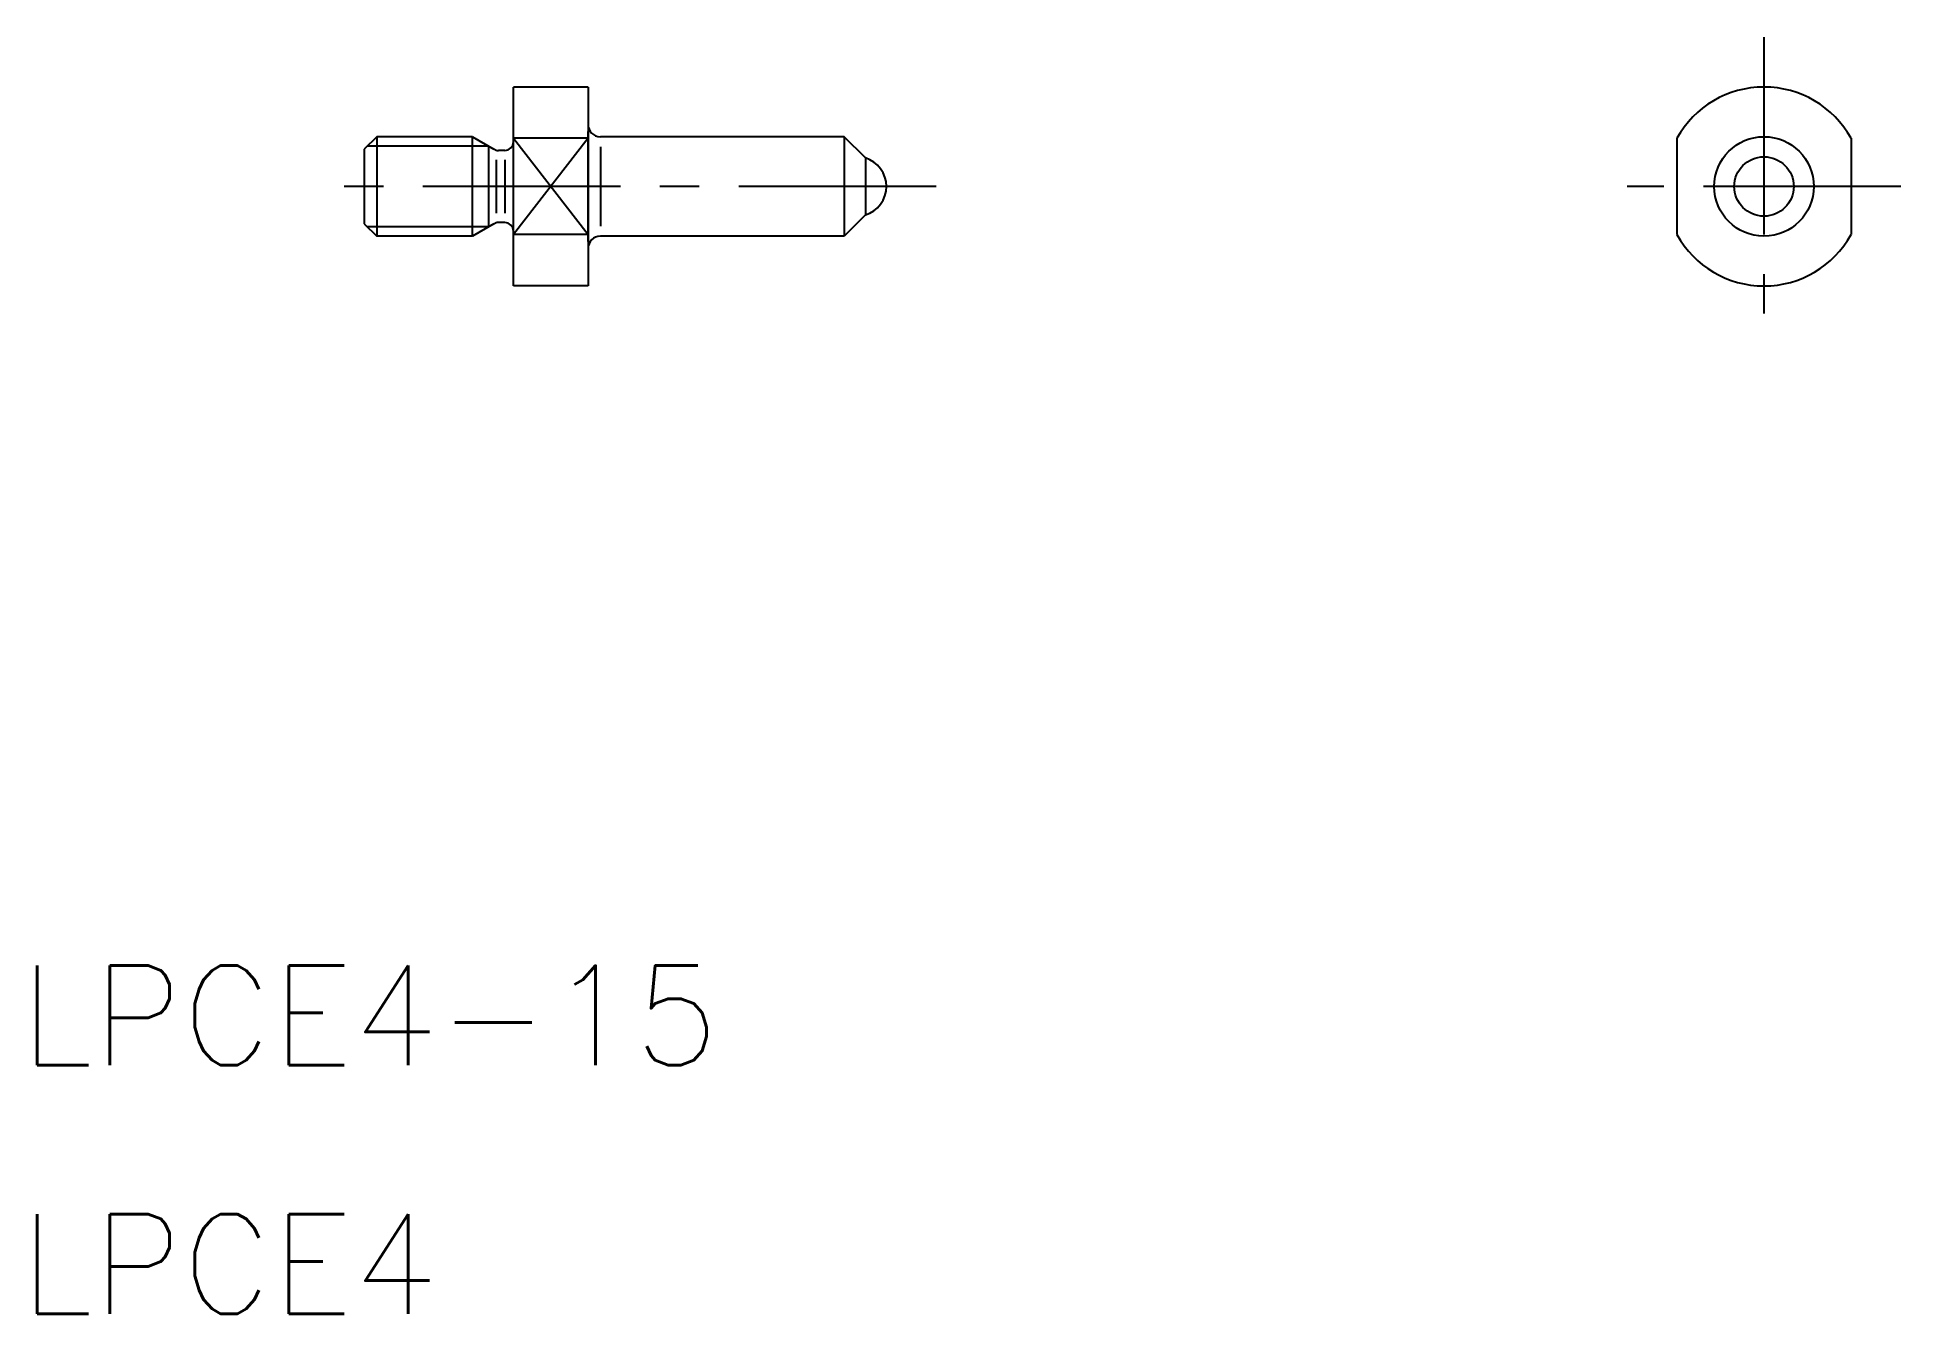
# Model space of a CAD drawing. Extents: x -21.8 to 53.1, y 10 to 61.3.
import ezdxf

# ---------------------------------------------------------------- set-up
doc = ezdxf.new("R2010")
doc.units = 0
doc.header["$LTSCALE"] = 0.25
doc.linetypes.add('CENTER', pattern=[50.8, 31.75, -6.35, 6.35, -6.35])
doc.layers.get('0').update_dxf_attribs({"linetype": 'CONTINUOUS'})
doc.layers.add('CENTER', color=1, linetype='CENTER')
doc.styles.get("Standard").update_dxf_attribs({"font": 'txt.shx'})

msp = doc.modelspace()

# ---------------------------------------------------------------- linework, layer by layer
for p, q in [((0.329, 59.333), (-2.671, 59.333)), ((-2.671, 51.333), (-2.671, 59.333)), ((0.329, 59.333), (0.329, 51.333)), ((-8.171, 57.333), (-8.671, 56.833)), ((-4.321, 57.333), (-8.171, 57.333)), ((-8.171, 57.333), (-8.171, 53.333)), ((-4.321, 53.333), (-4.321, 57.333)), ((-4.321, 57.333), (-3.453, 56.83)), ((0.329, 57.269), (-2.671, 57.269)), ((0.329, 53.122), (0.329, 57.544)), ((10.629, 57.333), (0.829, 57.333)), ((11.482, 56.48), (10.629, 57.333)), ((10.629, 57.333), (10.629, 53.333)), ((44.123, 57.269), (44.123, 53.396)), ((51.123, 57.269), (51.123, 53.396)), ((-8.671, 56.833), (-8.671, 53.833)), ((-3.667, 56.954), (-3.667, 53.712)), ((-3.021, 56.783), (-3.277, 56.783)), ((11.482, 56.48), (11.482, 54.186)), ((11.482, 54.186), (10.629, 53.333)), ((-8.671, 53.833), (-8.171, 53.333)), ((-4.321, 53.333), (-8.171, 53.333)), ((-3.453, 53.836), (-4.321, 53.333)), ((-3.021, 53.883), (-3.277, 53.883)), ((0.329, 53.396), (-2.671, 53.396)), ((10.629, 53.333), (0.829, 53.333)), ((0.329, 51.333), (-2.671, 51.333))]:
    msp.add_line(p, q)
at = {"color": 3}
for p, q in [((0.329, 57.269), (-2.671, 53.396)), ((-2.671, 57.269), (0.329, 53.396)), ((-3.667, 56.954), (-8.55, 56.954)), ((-3.371, 56.401), (-3.371, 54.265)), ((-3.021, 56.401), (-3.021, 54.265)), ((0.829, 56.933), (0.829, 53.733)), ((-3.667, 53.712), (-8.55, 53.712))]:
    msp.add_line(p, q, dxfattribs=at)
for radius in [2, 1.195]:
    msp.add_circle((47.623, 55.333), radius)
for centre, radius, start, end in [((47.623, 55.333), 4, 28.95502, 151.04498), ((0.829, 57.833), 0.5, 180, 270), ((-3.021, 57.133), 0.35, 270, 0), ((-3.277, 57.133), 0.35, 239.93142, 270), ((11.129, 55.333), 1.2, 287.11443, 72.88557), ((-3.277, 53.533), 0.35, 90, 120.06858), ((-3.021, 53.533), 0.35, 0, 90), ((0.829, 52.833), 0.5, 90, 180), ((47.623, 55.333), 4, 208.95502, 331.04498)]:
    msp.add_arc(centre, radius, start, end)
at = {"layer": 'CENTER', "color": 1, "linetype": 'CENTER'}
for p, q in [((47.623, 61.333), (47.623, 49.333)), ((14.329, 55.333), (-10.671, 55.333)), ((53.123, 55.333), (42.123, 55.333))]:
    msp.add_line(p, q, dxfattribs=at)

# ---------------------------------------------------------------- texts
for s, p in [('LPCE4-15', (-22.507, 20)), ('LPCE4', (-22.507, 10))]:
    msp.add_text(s, height=4).set_placement(p)

doc.saveas('drawing.dxf')
